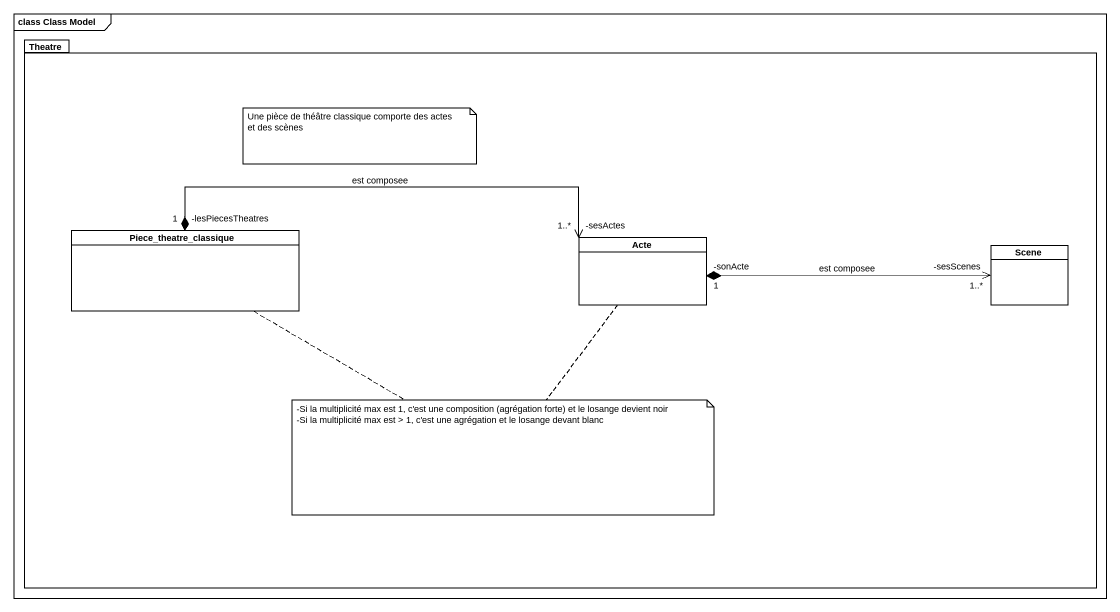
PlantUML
@startuml
mainframe class Class Model
hide circle
hide empty members
package Theatre {
  class Piece_theatre_classique
  class Acte
  class Scene
}
Acte "-sesActes\n1..*" <-left-* "-lesPiecesTheatres\n1" Piece_theatre_classique : est composee
Scene "-sesScenes\n1..*" <-left-* "-sonActe\n1" Acte : est composee
note as N1
  Une pièce de théâtre classique comporte des actes et des scènes
end note
note as N2
  -Si la multiplicité max est 1, c'est une composition (agrégation forte) et le losange devient noir
  -Si la multiplicité max est > 1, c'est une agrégation et le losange devant blanc
end note
N2 .. Acte
N2 .. Piece_theatre_classique
@enduml
